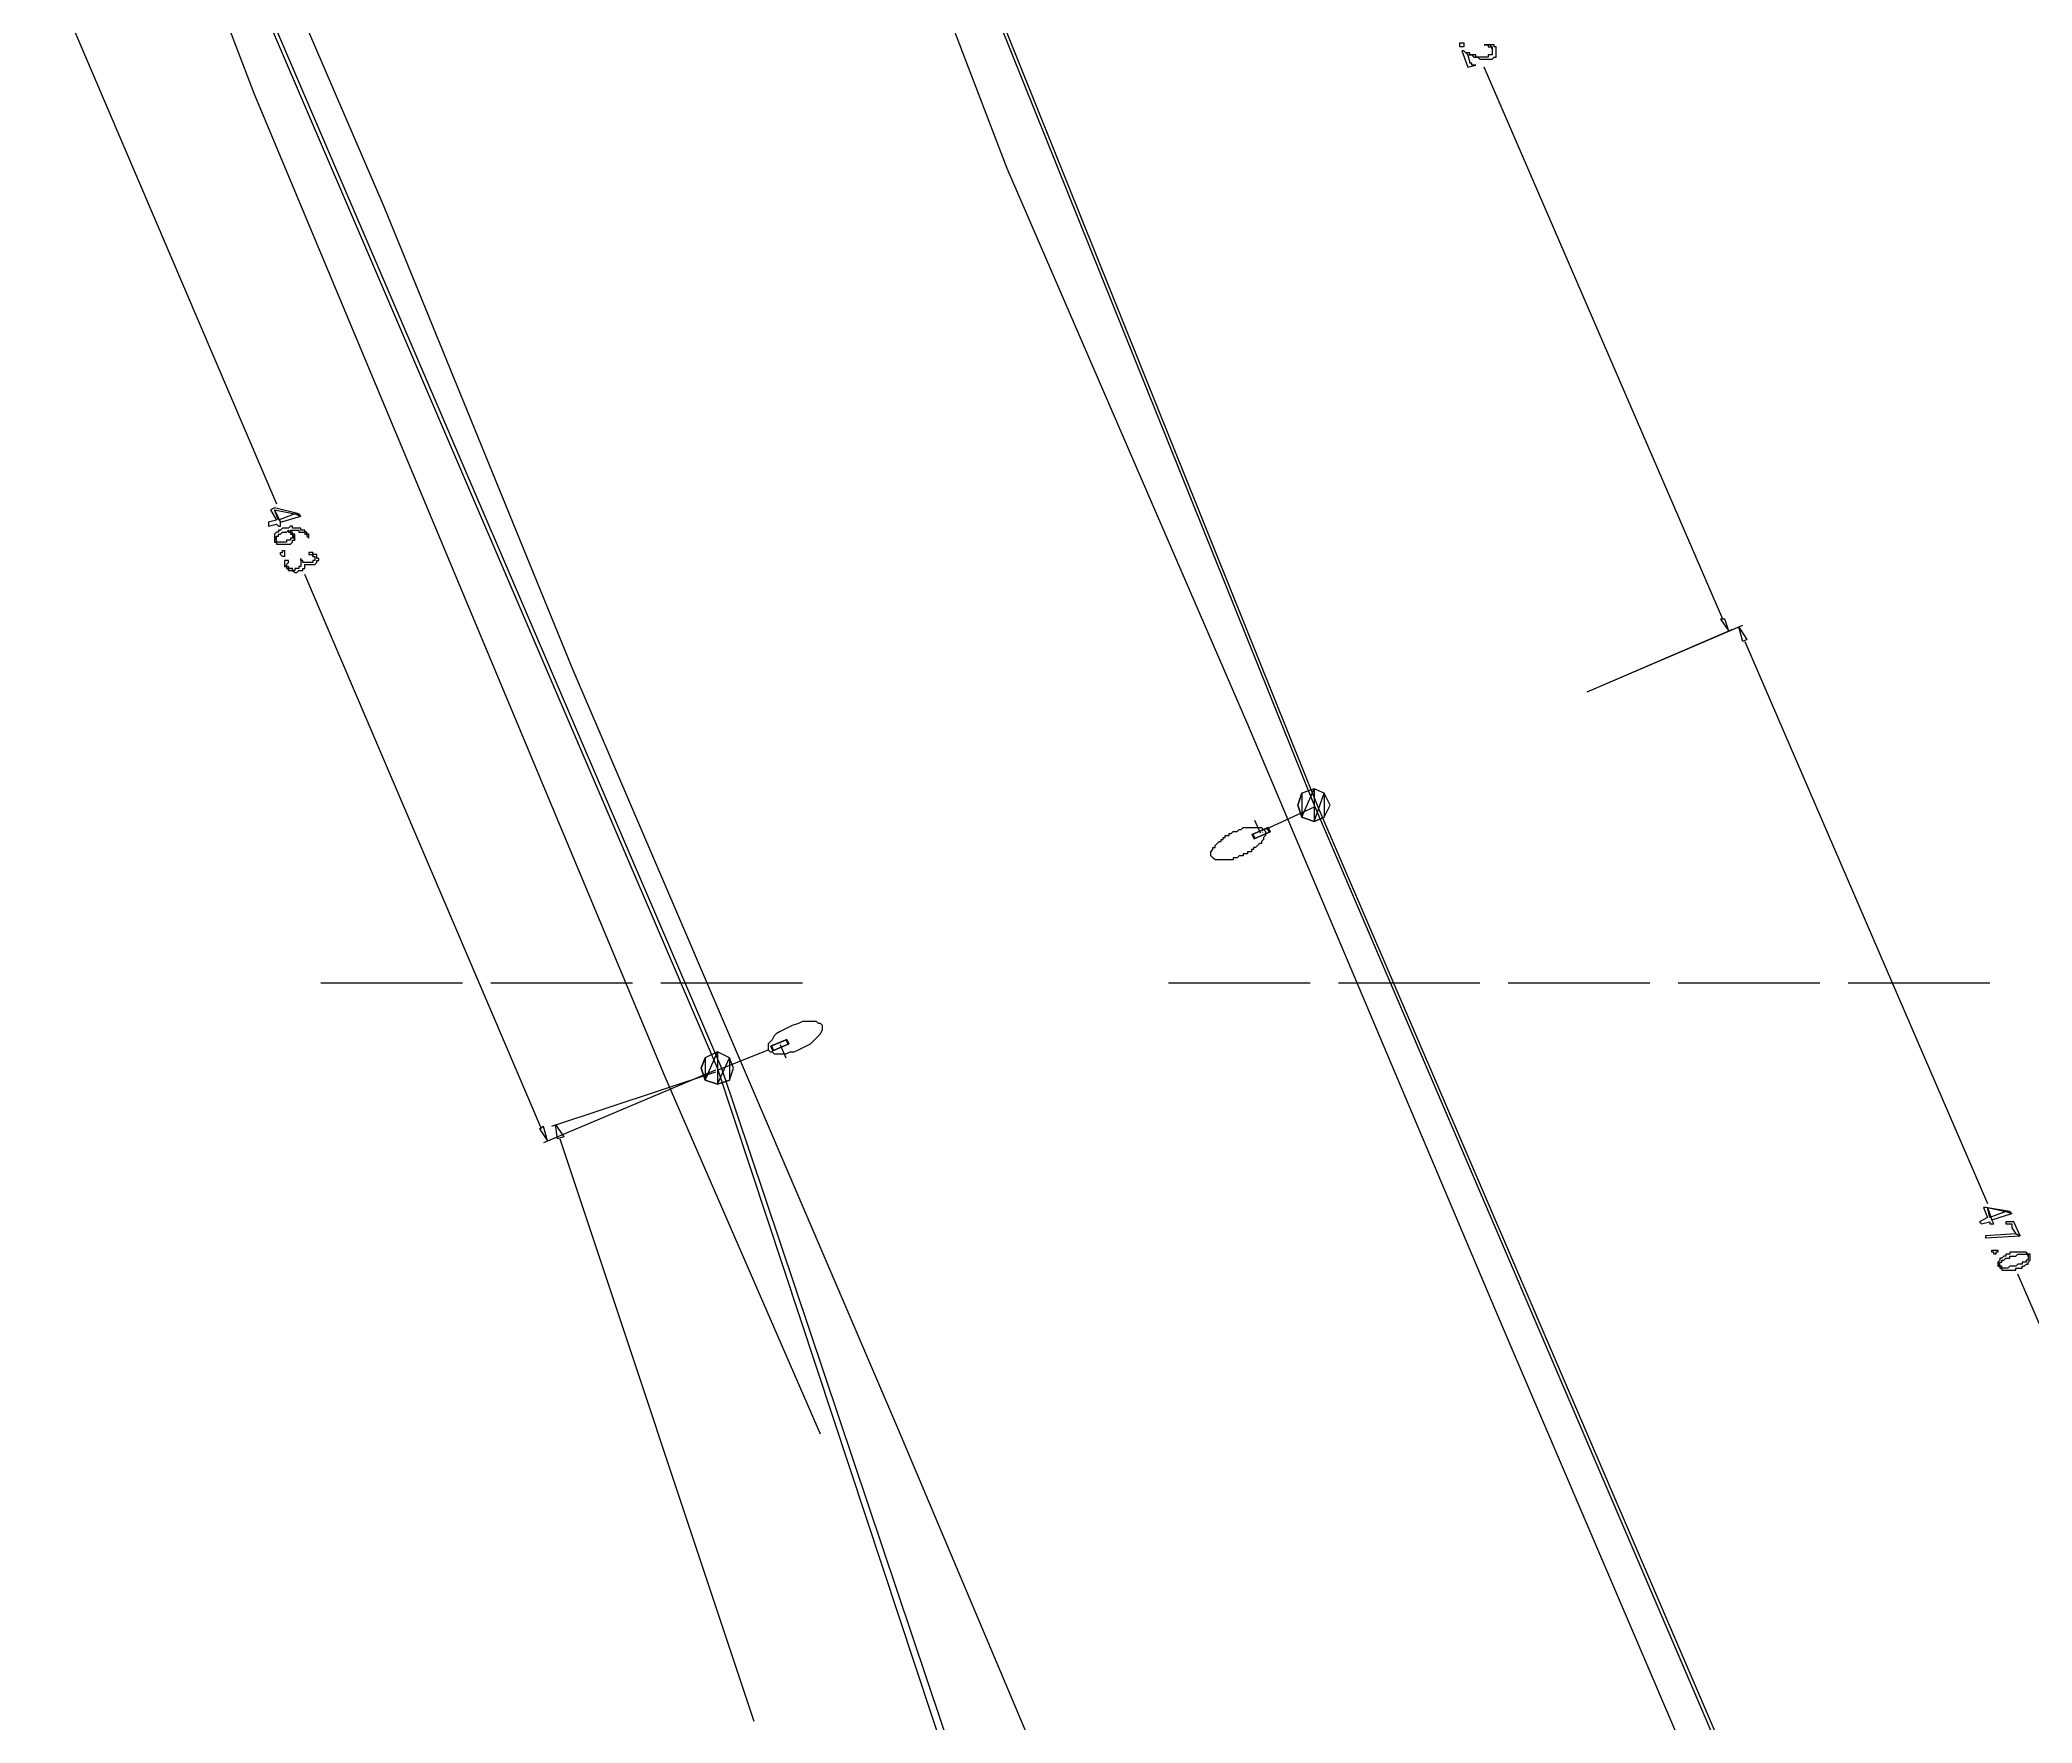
# Model space of a CAD drawing. Extents: x 212106 to 638151, y -1311344 to 1260505.
# Drawn here: x 293104 to 363459, y -1051490 to -992027 of the extents above; entities that cross this region are included whole.
import ezdxf

# ---------------------------------------------------------------- set-up
doc = ezdxf.new("R2010")
doc.units = 0
doc.header["$MEASUREMENT"] = 0
for name, color, linetype in [('at_Entity', 7, 'Continuous'), ('DLXLUM01', 3, 'Continuous'), ('DLXLUMEX', 2, 'Continuous'), ('DLXSCENE', 7, 'Continuous')]:
    doc.layers.add(name, color=color, linetype=linetype)

# ---------------------------------------------------------------- blocks, each defined once
blk = doc.blocks.new('*U6')
for p, q in [((206, 187), (-330, -57)), ((-330, -57), (206, 187)), ((233, 199), (-303, -45)), ((-303, -45), (233, 199)), ((-260, -212), (276, 32)), ((276, 32), (-260, -212)), ((-233, -199), (303, 45)), ((303, 45), (-233, -199)), ((233, 199), (206, 187)), ((206, 187), (233, 199)), ((276, 32), (206, 187)), ((206, 187), (276, 32)), ((303, 45), (233, 199)), ((233, 199), (303, 45)), ((276, 32), (303, 45)), ((303, 45), (276, 32)), ((-303, -45), (-330, -57)), ((-330, -57), (-303, -45)), ((-330, -57), (-260, -212)), ((-260, -212), (-330, -57)), ((-303, -45), (-233, -199)), ((-233, -199), (-303, -45)), ((-233, -199), (-260, -212)), ((-260, -212), (-233, -199))]:
    blk.add_line(p, q)
at = {"color": 1}
blk.add_line((-27, -12), (-234, 443), dxfattribs=at)
at = {"layer": 'DLXLUMEX', "color": 7}
blk.add_text('1', height=100, dxfattribs=at).set_placement((0, 0))
blk = doc.blocks.new('*U25')
for p, q in [((237, 194), (-304, -38)), ((-304, -38), (237, 194)), ((265, 206), (-277, -26)), ((-277, -26), (265, 206)), ((-237, -194), (304, 38)), ((304, 38), (-237, -194)), ((-210, -183), (332, 50)), ((332, 50), (-210, -183)), ((237, 194), (265, 206)), ((265, 206), (237, 194)), ((304, 38), (237, 194)), ((237, 194), (304, 38)), ((332, 50), (265, 206)), ((265, 206), (332, 50)), ((304, 38), (332, 50)), ((332, 50), (304, 38)), ((-277, -26), (-304, -38)), ((-304, -38), (-277, -26)), ((-304, -38), (-237, -194)), ((-237, -194), (-304, -38)), ((-277, -26), (-210, -183)), ((-210, -183), (-277, -26)), ((-237, -194), (-210, -183)), ((-210, -183), (-237, -194))]:
    blk.add_line(p, q)
at = {"color": 1}
blk.add_line((27, 12), (225, -448), dxfattribs=at)
at = {"layer": 'DLXLUMEX', "color": 7}
blk.add_text('1', height=100, dxfattribs=at).set_placement((0, 0))
blk = doc.blocks.new('*U97')
for p, q in [((-19684, -1047729), (-36826, -1005016)), ((-58968, -1014444), (-40754, -1056943)), ((-1041, -1091156), (-19684, -1047729)), ((-40754, -1056943), (-25898, -1101156))]:
    blk.add_line(p, q)

msp = doc.modelspace()

# ---------------------------------------------------------------- linework, layer by layer
at = {"layer": 'at_Entity', "color": 0}
for p, q in [((317032, -969707), (327246, -996563)), ((300675, -993920), (295033, -979206)), ((299175, -983778), (305247, -997920)), ((293104, -988849), (301461, -1008420)), ((343245, -992206), (343245, -992135)), ((343245, -992135), (343245, -992135)), ((343245, -992135), (343317, -992135)), ((343245, -992277), (343245, -992206)), ((343245, -992206), (343245, -992206)), ((343245, -992206), (343245, -992206)), ((343245, -992206), (343245, -992206)), ((343317, -992277), (343245, -992277)), ((343245, -992277), (343245, -992277)), ((343245, -992277), (343245, -992277)), ((343245, -992277), (343245, -992277)), ((343245, -992277), (343245, -992277)), ((343317, -992135), (343317, -992135)), ((343317, -992135), (343317, -992135)), ((343317, -992135), (343388, -992135)), ((343388, -992277), (343317, -992277)), ((343317, -992277), (343317, -992277)), ((343317, -992277), (343317, -992277)), ((343388, -992420), (343317, -992420)), ((343317, -992420), (343531, -992992)), ((343388, -992135), (343388, -992206)), ((343388, -992206), (343388, -992277)), ((343388, -992206), (343388, -992206)), ((343388, -992206), (343388, -992206)), ((343388, -992206), (343388, -992206)), ((343460, -992492), (343388, -992420)), ((343388, -992420), (343388, -992420)), ((343531, -992563), (343460, -992492)), ((343460, -992492), (343460, -992492)), ((343531, -992492), (343460, -992492)), ((343460, -992492), (343531, -992563)), ((343603, -992492), (343531, -992492)), ((343531, -992492), (343531, -992492)), ((343603, -992777), (343531, -992563)), ((343531, -992563), (343531, -992563)), ((343531, -992563), (343531, -992563)), ((343531, -992563), (343531, -992563)), ((343531, -992563), (343603, -992563)), ((343603, -992563), (343603, -992492)), ((343674, -992563), (343603, -992563)), ((343603, -992563), (343603, -992563)), ((343603, -992563), (343674, -992563)), ((343745, -992563), (343674, -992563)), ((343674, -992563), (343674, -992563)), ((343674, -992563), (343674, -992563)), ((343674, -992563), (343674, -992563)), ((343674, -992563), (343745, -992635)), ((343817, -992563), (343745, -992563)), ((343745, -992563), (343745, -992563)), ((343745, -992635), (343745, -992635)), ((343745, -992635), (343817, -992635)), ((343817, -992635), (343817, -992563)), ((343817, -992563), (343817, -992563)), ((343888, -992635), (343817, -992635)), ((343817, -992635), (343888, -992635)), ((343960, -992635), (343888, -992635)), ((343888, -992635), (343888, -992635)), ((343888, -992635), (343888, -992635)), ((343888, -992635), (343888, -992635)), ((343888, -992635), (343888, -992635)), ((343888, -992635), (343960, -992706)), ((344031, -992635), (343960, -992635)), ((343960, -992635), (343960, -992635)), ((343960, -992706), (343960, -992706)), ((343960, -992706), (344031, -992706)), ((344103, -992635), (344031, -992635)), ((344031, -992635), (344031, -992635)), ((344031, -992706), (344031, -992706)), ((344031, -992706), (344103, -992706)), ((344174, -992206), (344103, -992206)), ((344103, -992206), (344174, -992206)), ((344174, -992635), (344103, -992635)), ((344103, -992635), (344103, -992635)), ((344103, -992706), (344103, -992706)), ((344103, -992706), (344103, -992706)), ((344103, -992706), (344174, -992706)), ((344245, -992206), (344174, -992206)), ((344174, -992206), (344174, -992206)), ((344174, -992206), (344174, -992206)), ((344174, -992206), (344174, -992206)), ((344174, -992206), (344245, -992206)), ((344245, -992635), (344174, -992635)), ((344174, -992635), (344174, -992635)), ((344174, -992706), (344174, -992706)), ((344174, -992706), (344174, -992706)), ((344174, -992706), (344245, -992706)), ((344317, -992206), (344245, -992206)), ((344245, -992206), (344245, -992206)), ((344245, -992206), (344245, -992206)), ((344245, -992206), (344245, -992277)), ((344245, -992277), (344317, -992277)), ((344317, -992563), (344245, -992563)), ((344245, -992563), (344245, -992635)), ((344245, -992635), (344245, -992635)), ((344245, -992635), (344245, -992635)), ((344245, -992706), (344245, -992706)), ((344245, -992706), (344317, -992706)), ((344388, -992349), (344317, -992206)), ((344388, -992206), (344317, -992206)), ((344317, -992206), (344388, -992349)), ((344317, -992277), (344317, -992277)), ((344317, -992277), (344317, -992277)), ((344317, -992277), (344388, -992277)), ((344388, -992563), (344317, -992563)), ((344317, -992563), (344317, -992563)), ((344317, -992706), (344317, -992706)), ((344317, -992706), (344388, -992706)), ((344460, -992206), (344388, -992206)), ((344388, -992206), (344388, -992206)), ((344388, -992206), (344388, -992206)), ((344388, -992277), (344388, -992349)), ((344388, -992349), (344388, -992349)), ((344388, -992349), (344388, -992349)), ((344388, -992349), (344388, -992420)), ((344388, -992420), (344388, -992420)), ((344388, -992420), (344388, -992420)), ((344388, -992420), (344388, -992492)), ((344388, -992492), (344388, -992492)), ((344388, -992492), (344388, -992492)), ((344388, -992492), (344388, -992563)), ((344388, -992706), (344460, -992635)), ((344388, -992706), (344388, -992706)), ((344388, -992706), (344388, -992706)), ((344460, -992277), (344460, -992206)), ((344531, -992277), (344460, -992277)), ((344460, -992277), (344460, -992277)), ((344460, -992635), (344460, -992635)), ((344460, -992635), (344460, -992635)), ((344460, -992635), (344531, -992635)), ((344531, -992349), (344531, -992277)), ((344531, -992349), (344531, -992349)), ((344531, -992420), (344531, -992349)), ((344531, -992349), (344531, -992349)), ((344531, -992492), (344531, -992420)), ((344531, -992420), (344531, -992420)), ((344531, -992563), (344531, -992492)), ((344531, -992492), (344531, -992492)), ((344531, -992492), (344531, -992492)), ((344531, -992635), (344531, -992563)), ((344531, -992563), (344531, -992563)), ((344531, -992563), (344531, -992563)), ((343531, -992992), (343817, -992920)), ((343603, -992849), (343603, -992777)), ((343603, -992777), (343603, -992777)), ((343674, -992849), (343603, -992849)), ((343674, -992920), (343674, -992849)), ((343674, -992849), (343674, -992849)), ((343745, -992920), (343674, -992920)), ((343674, -992920), (343674, -992920)), ((343674, -992920), (343674, -992920)), ((343817, -992920), (343745, -992920)), ((343745, -992920), (343745, -992920)), ((343745, -992920), (343745, -992920)), ((352531, -1012491), (344103, -992992)), ((315175, -1028633), (300675, -993920)), ((327246, -996563), (335746, -1016205)), ((305247, -997920), (311889, -1014205)), ((301390, -1008563), (301247, -1008634)), ((301247, -1008634), (301461, -1008991)), ((302247, -1008777), (301390, -1008563)), ((301604, -1009063), (301390, -1008634)), ((301390, -1008634), (302104, -1008777)), ((301532, -1008991), (301390, -1008634)), ((301390, -1008634), (301604, -1009063)), ((302104, -1008777), (301532, -1008991)), ((301604, -1009063), (302318, -1008848)), ((302104, -1008777), (302318, -1008848)), ((302318, -1008848), (302104, -1008777)), ((302318, -1008848), (302247, -1008777)), ((301461, -1008991), (301175, -1009063)), ((301175, -1009063), (301175, -1009206)), ((301175, -1009206), (301461, -1009134)), ((301461, -1009420), (301390, -1009491)), ((301390, -1009491), (301390, -1009491)), ((301390, -1009491), (301390, -1009491)), ((301390, -1009491), (301390, -1009563)), ((301461, -1009705), (301390, -1009563)), ((301390, -1009563), (301390, -1009563)), ((301390, -1009563), (301390, -1009634)), ((301390, -1009563), (301390, -1009563)), ((301390, -1009563), (301461, -1009705)), ((301461, -1009134), (301532, -1009206)), ((301532, -1009420), (301461, -1009420)), ((301461, -1009420), (301461, -1009420)), ((301461, -1009420), (301461, -1009420)), ((301461, -1009634), (301461, -1009563)), ((301461, -1009563), (301461, -1009563)), ((301461, -1009563), (301532, -1009563)), ((301532, -1009206), (301604, -1009206)), ((301604, -1009348), (301532, -1009348)), ((301532, -1009348), (301532, -1009348)), ((301532, -1009348), (301532, -1009420)), ((301532, -1009563), (301532, -1009491)), ((301532, -1009491), (301532, -1009491)), ((301532, -1009491), (301532, -1009491)), ((301532, -1009491), (301604, -1009491)), ((301604, -1009206), (301604, -1009063)), ((301675, -1009277), (301604, -1009348)), ((301604, -1009348), (301604, -1009348)), ((301604, -1009491), (301675, -1009420)), ((301604, -1009491), (301604, -1009491)), ((301747, -1009277), (301675, -1009277)), ((301675, -1009277), (301675, -1009277)), ((301675, -1009277), (301675, -1009277)), ((301675, -1009420), (301675, -1009420)), ((301675, -1009420), (301675, -1009420)), ((301675, -1009420), (301747, -1009420)), ((301818, -1009277), (301747, -1009277)), ((301747, -1009277), (301747, -1009277)), ((301747, -1009420), (301747, -1009420)), ((301747, -1009420), (301747, -1009420)), ((301747, -1009420), (301818, -1009420)), ((301890, -1009277), (301818, -1009277)), ((301818, -1009277), (301818, -1009277)), ((301818, -1009420), (301890, -1009348)), ((301818, -1009420), (301818, -1009420)), ((301961, -1009206), (301890, -1009277)), ((301890, -1009277), (301890, -1009277)), ((301890, -1009348), (301890, -1009420)), ((301890, -1009420), (301961, -1009420)), ((302032, -1009206), (301961, -1009206)), ((301961, -1009206), (301961, -1009206)), ((301961, -1009420), (301961, -1009348)), ((301961, -1009348), (301961, -1009420)), ((301961, -1009420), (301961, -1009348)), ((301961, -1009348), (301961, -1009348)), ((301961, -1009348), (301961, -1009348)), ((301961, -1009348), (302032, -1009348)), ((302032, -1009420), (301961, -1009420)), ((301961, -1009420), (301961, -1009491)), ((301961, -1009420), (301961, -1009420)), ((301961, -1009420), (301961, -1009420)), ((301961, -1009420), (301961, -1009420)), ((301961, -1009491), (302032, -1009491)), ((302032, -1009277), (302032, -1009206)), ((302104, -1009277), (302032, -1009277)), ((302032, -1009277), (302032, -1009277)), ((302032, -1009348), (302032, -1009348)), ((302032, -1009348), (302104, -1009348)), ((302032, -1009491), (302032, -1009420)), ((302104, -1009705), (302032, -1009491)), ((302032, -1009491), (302032, -1009491)), ((302032, -1009491), (302032, -1009491)), ((302032, -1009491), (302032, -1009563)), ((302104, -1009491), (302032, -1009491)), ((302032, -1009491), (302104, -1009705)), ((302032, -1009563), (302032, -1009563)), ((302032, -1009563), (302032, -1009634)), ((302175, -1009277), (302104, -1009277)), ((302104, -1009277), (302104, -1009277)), ((302104, -1009348), (302104, -1009348)), ((302104, -1009348), (302175, -1009348)), ((302104, -1009563), (302104, -1009491)), ((302104, -1009634), (302104, -1009563)), ((302104, -1009563), (302104, -1009563)), ((302104, -1009563), (302104, -1009563)), ((302247, -1009277), (302175, -1009277)), ((302175, -1009277), (302175, -1009277)), ((302175, -1009348), (302175, -1009348)), ((302175, -1009348), (302175, -1009348)), ((302175, -1009348), (302247, -1009348)), ((302318, -1009277), (302247, -1009277)), ((302247, -1009277), (302247, -1009277)), ((302247, -1009348), (302247, -1009420)), ((302247, -1009420), (302318, -1009420)), ((302318, -1009348), (302318, -1009277)), ((302390, -1009348), (302318, -1009348)), ((302318, -1009420), (302318, -1009420)), ((302318, -1009420), (302318, -1009420)), ((302318, -1009420), (302390, -1009420)), ((302461, -1009348), (302390, -1009348)), ((302390, -1009348), (302390, -1009348)), ((302390, -1009348), (302390, -1009348)), ((302390, -1009420), (302390, -1009420)), ((302390, -1009420), (302461, -1009420)), ((302461, -1009420), (302461, -1009348)), ((302532, -1009420), (302461, -1009420)), ((302461, -1009420), (302461, -1009420)), ((302461, -1009420), (302461, -1009420)), ((302461, -1009420), (302461, -1009491)), ((302461, -1009491), (302461, -1009491)), ((302461, -1009491), (302461, -1009491)), ((302461, -1009491), (302532, -1009491)), ((302532, -1009491), (302532, -1009420)), ((302604, -1009491), (302532, -1009491)), ((302532, -1009491), (302532, -1009491)), ((302532, -1009491), (302532, -1009563)), ((302532, -1009563), (302532, -1009563)), ((302532, -1009563), (302532, -1009563)), ((302532, -1009563), (302604, -1009634)), ((302604, -1009634), (302604, -1009491)), ((301390, -1009634), (301390, -1009634)), ((301390, -1009634), (301390, -1009705)), ((301390, -1009705), (301390, -1009705)), ((301390, -1009705), (301390, -1009705)), ((301390, -1009705), (301390, -1009777)), ((301390, -1009777), (301390, -1009777)), ((301390, -1009777), (301461, -1009777)), ((301461, -1009705), (301461, -1009634)), ((301461, -1009634), (301461, -1009634)), ((301461, -1009634), (301461, -1009634)), ((301461, -1009634), (301461, -1009634)), ((301461, -1009777), (301461, -1009705)), ((301461, -1009705), (301461, -1009705)), ((301461, -1009705), (301461, -1009705)), ((301532, -1009777), (301461, -1009777)), ((301461, -1009777), (301461, -1009777)), ((301461, -1009777), (301461, -1009777)), ((301461, -1009777), (301461, -1009848)), ((301461, -1009848), (301532, -1009848)), ((301604, -1009777), (301532, -1009777)), ((301532, -1009777), (301532, -1009777)), ((301532, -1009848), (301532, -1009848)), ((301532, -1009848), (301604, -1009848)), ((301675, -1009777), (301604, -1009777)), ((301604, -1009777), (301604, -1009777)), ((301604, -1009777), (301604, -1009777)), ((301604, -1009848), (301604, -1009848)), ((301604, -1009848), (301604, -1009848)), ((301604, -1009848), (301675, -1009848)), ((301604, -1010205), (301604, -1010134)), ((301604, -1010134), (301604, -1010134)), ((301604, -1010134), (301604, -1010134)), ((301604, -1010134), (301675, -1010134)), ((301675, -1010277), (301604, -1010205)), ((301604, -1010205), (301604, -1010205)), ((301604, -1010205), (301604, -1010205)), ((301604, -1010205), (301604, -1010205)), ((301747, -1009777), (301675, -1009777)), ((301675, -1009777), (301675, -1009777)), ((301675, -1009848), (301675, -1009848)), ((301675, -1009848), (301747, -1009848)), ((301675, -1010134), (301675, -1010063)), ((301675, -1010063), (301747, -1010063)), ((301675, -1010134), (301675, -1010134)), ((301747, -1010277), (301675, -1010277)), ((301675, -1010277), (301675, -1010277)), ((301675, -1010277), (301675, -1010277)), ((301675, -1010277), (301675, -1010277)), ((301818, -1009777), (301747, -1009777)), ((301747, -1009777), (301747, -1009777)), ((301747, -1009848), (301747, -1009848)), ((301747, -1009848), (301818, -1009848)), ((301747, -1010063), (301747, -1010134)), ((301747, -1010134), (301747, -1010277)), ((301747, -1010134), (301747, -1010134)), ((301747, -1010134), (301747, -1010134)), ((301747, -1010134), (301747, -1010134)), ((301747, -1010134), (301747, -1010134)), ((301747, -1010134), (301747, -1010134)), ((301890, -1009705), (301818, -1009705)), ((301818, -1009705), (301818, -1009777)), ((301818, -1009777), (301818, -1009777)), ((301818, -1009848), (301818, -1009848)), ((301818, -1009848), (301818, -1009848)), ((301818, -1009848), (301890, -1009848)), ((301961, -1009705), (301890, -1009705)), ((301890, -1009705), (301890, -1009705)), ((301890, -1009848), (301890, -1009848)), ((301890, -1009848), (301961, -1009848)), ((302032, -1009634), (301961, -1009634)), ((301961, -1009634), (301961, -1009634)), ((301961, -1009634), (301961, -1009634)), ((301961, -1009634), (301961, -1009705)), ((301961, -1009848), (302032, -1009777)), ((301961, -1009848), (301961, -1009848)), ((302032, -1009777), (302032, -1009705)), ((302032, -1009705), (302104, -1009705)), ((302032, -1009777), (302032, -1009777)), ((302032, -1009777), (302032, -1009777)), ((302104, -1009705), (302104, -1009634)), ((302104, -1009634), (302104, -1009634)), ((302104, -1009634), (302104, -1009634)), ((302104, -1009705), (302104, -1009705)), ((302604, -1009634), (302604, -1009634)), ((302675, -1010134), (302604, -1010134)), ((302604, -1010134), (302604, -1010134)), ((302604, -1010134), (302604, -1010134)), ((302604, -1010134), (302604, -1010134)), ((302604, -1010134), (302604, -1010205)), ((302604, -1010205), (302675, -1010205)), ((302747, -1010134), (302675, -1010134)), ((302675, -1010134), (302675, -1010134)), ((302675, -1010205), (302675, -1010205)), ((302675, -1010205), (302747, -1010205)), ((302747, -1010277), (302747, -1010134)), ((302747, -1010205), (302747, -1010134)), ((302747, -1010134), (302747, -1010277)), ((302747, -1010205), (302747, -1010205)), ((302747, -1010205), (302747, -1010277)), ((302818, -1010205), (302747, -1010205)), ((302747, -1010277), (302747, -1010277)), ((302747, -1010277), (302747, -1010277)), ((302747, -1010277), (302818, -1010277)), ((302890, -1010205), (302818, -1010205)), ((302818, -1010205), (302818, -1010205)), ((302818, -1010205), (302818, -1010205)), ((302818, -1010277), (302818, -1010348)), ((302890, -1010277), (302890, -1010205)), ((302890, -1010277), (302890, -1010277)), ((302890, -1010348), (302890, -1010277)), ((301818, -1010420), (301747, -1010420)), ((301747, -1010420), (301747, -1010420)), ((301747, -1010420), (301747, -1010420)), ((301747, -1010420), (301747, -1010420)), ((301747, -1010420), (301747, -1010491)), ((301747, -1010491), (301747, -1010491)), ((301747, -1010491), (301747, -1010491)), ((301747, -1010491), (301747, -1010563)), ((301747, -1010563), (301747, -1010563)), ((301747, -1010563), (301747, -1010563)), ((301747, -1010563), (301747, -1010634)), ((301747, -1010634), (301818, -1010634)), ((301818, -1010420), (301818, -1010420)), ((301818, -1010420), (301818, -1010420)), ((301890, -1010420), (301818, -1010420)), ((301818, -1010563), (301890, -1010491)), ((301818, -1010634), (301818, -1010563)), ((301818, -1010563), (301818, -1010563)), ((301818, -1010563), (301818, -1010563)), ((301818, -1010634), (301818, -1010705)), ((301890, -1010634), (301818, -1010634)), ((301818, -1010705), (301818, -1010705)), ((301818, -1010705), (301818, -1010705)), ((301818, -1010705), (301890, -1010705)), ((301890, -1010491), (301890, -1010420)), ((301890, -1010491), (301890, -1010491)), ((301890, -1010491), (301890, -1010491)), ((301890, -1010491), (301890, -1010491)), ((301890, -1010777), (301890, -1010634)), ((301890, -1010705), (301890, -1010634)), ((301890, -1010634), (301890, -1010634)), ((301890, -1010634), (301890, -1010777)), ((301890, -1010705), (301890, -1010777)), ((301961, -1010705), (301890, -1010705)), ((301890, -1010705), (301890, -1010705)), ((301890, -1010777), (301890, -1010777)), ((301890, -1010777), (301961, -1010777)), ((302032, -1010705), (301961, -1010705)), ((301961, -1010705), (301961, -1010705)), ((301961, -1010705), (301961, -1010705)), ((301961, -1010777), (301961, -1010777)), ((301961, -1010777), (302032, -1010777)), ((302032, -1010777), (302032, -1010705)), ((302104, -1010777), (302032, -1010777)), ((302032, -1010777), (302032, -1010777)), ((302032, -1010777), (302032, -1010777)), ((302032, -1010777), (302104, -1010848)), ((302175, -1010705), (302104, -1010705)), ((302104, -1010705), (302104, -1010705)), ((302104, -1010705), (302104, -1010777)), ((302104, -1010848), (302104, -1010848)), ((302104, -1010848), (302175, -1010848)), ((302247, -1010705), (302175, -1010705)), ((302175, -1010705), (302175, -1010705)), ((302175, -1010705), (302175, -1010705)), ((302175, -1010848), (302247, -1010777)), ((302175, -1010848), (302175, -1010848)), ((302175, -1010848), (302175, -1010848)), ((302318, -1010634), (302247, -1010634)), ((302247, -1010634), (302247, -1010634)), ((302247, -1010634), (302247, -1010705)), ((302247, -1010777), (302247, -1010777)), ((302247, -1010777), (302318, -1010777)), ((302318, -1010420), (302318, -1010348)), ((302318, -1010348), (302318, -1010420)), ((302390, -1010420), (302318, -1010420)), ((302318, -1010420), (302318, -1010420)), ((302318, -1010420), (302318, -1010420)), ((302318, -1010420), (302318, -1010491)), ((302318, -1010491), (302318, -1010491)), ((302318, -1010491), (302318, -1010491)), ((302318, -1010491), (302318, -1010563)), ((302318, -1010563), (302318, -1010563)), ((302318, -1010563), (302318, -1010563)), ((302318, -1010563), (302318, -1010634)), ((302318, -1010634), (302318, -1010634)), ((302318, -1010777), (302318, -1010777)), ((302318, -1010777), (302390, -1010777)), ((302390, -1010491), (302390, -1010420)), ((302390, -1010420), (302390, -1010420)), ((302461, -1010491), (302390, -1010491)), ((302390, -1010491), (302390, -1010491)), ((302390, -1010777), (302390, -1010705)), ((302390, -1010705), (302461, -1010705)), ((302390, -1010777), (302390, -1010777)), ((302532, -1010491), (302461, -1010491)), ((302461, -1010491), (302461, -1010491)), ((302461, -1010634), (302461, -1010563)), ((302461, -1010563), (302461, -1010563)), ((302461, -1010563), (302461, -1010563)), ((302461, -1010563), (302532, -1010563)), ((302461, -1010705), (302461, -1010634)), ((302461, -1010634), (302461, -1010634)), ((302461, -1010634), (302461, -1010634)), ((302461, -1010705), (302461, -1010705)), ((310818, -1030491), (302461, -1010920)), ((302604, -1010491), (302532, -1010491)), ((302532, -1010491), (302532, -1010491)), ((302532, -1010491), (302532, -1010491)), ((302532, -1010563), (302604, -1010563)), ((302675, -1010491), (302604, -1010491)), ((302604, -1010491), (302604, -1010491)), ((302604, -1010491), (302604, -1010491)), ((302604, -1010563), (302604, -1010563)), ((302604, -1010563), (302604, -1010563)), ((302604, -1010563), (302675, -1010563)), ((302747, -1010491), (302675, -1010491)), ((302675, -1010491), (302675, -1010491)), ((302675, -1010563), (302675, -1010563)), ((302675, -1010563), (302747, -1010563)), ((302818, -1010420), (302747, -1010420)), ((302747, -1010420), (302747, -1010420)), ((302747, -1010420), (302747, -1010420)), ((302747, -1010420), (302747, -1010491)), ((302747, -1010563), (302747, -1010563)), ((302747, -1010563), (302747, -1010563)), ((302747, -1010563), (302818, -1010563)), ((302818, -1010348), (302818, -1010348)), ((302818, -1010348), (302818, -1010420)), ((302818, -1010563), (302890, -1010491)), ((302818, -1010563), (302818, -1010563)), ((302818, -1010563), (302818, -1010563)), ((302961, -1010348), (302890, -1010348)), ((302890, -1010491), (302890, -1010420)), ((302890, -1010420), (302961, -1010420)), ((302890, -1010491), (302890, -1010491)), ((302890, -1010491), (302890, -1010491)), ((302890, -1010491), (302890, -1010491)), ((302961, -1010420), (302961, -1010348)), ((302961, -1010420), (302961, -1010420)), ((347745, -1015062), (353245, -1012705)), ((347745, -1015062), (352888, -1012848)), ((352602, -1012491), (352459, -1012491)), ((352459, -1012491), (352745, -1012920)), ((352745, -1012920), (352602, -1012491)), ((353245, -1013277), (353102, -1012777)), ((353102, -1012777), (353388, -1013205)), ((353388, -1013205), (353245, -1013277)), ((353317, -1013277), (361888, -1033133)), ((311889, -1014205), (323389, -1041062)), ((335746, -1016205), (344603, -1037133)), ((337674, -1018634), (337531, -1019062)), ((337531, -1019062), (337674, -1018634)), ((337674, -1018634), (337531, -1019062)), ((337674, -1018634), (337531, -1019062)), ((337531, -1019062), (337674, -1018634)), ((337674, -1018634), (337531, -1019062)), ((338103, -1018491), (337674, -1018634)), ((338103, -1018491), (337674, -1018634)), ((337674, -1019491), (338103, -1018491)), ((337674, -1019491), (338103, -1018491)), ((338103, -1018491), (337674, -1018634)), ((338103, -1018491), (337674, -1018634)), ((338103, -1018491), (337674, -1018634)), ((337674, -1019491), (338103, -1018491)), ((337674, -1019491), (338103, -1018491)), ((338103, -1018491), (337674, -1018634)), ((337674, -1018634), (337674, -1019491)), ((337674, -1018634), (337674, -1019491)), ((337674, -1018634), (337674, -1019491)), ((337674, -1018634), (337674, -1019491)), ((338460, -1018634), (338103, -1018491)), ((338460, -1018634), (338103, -1018491)), ((338103, -1018491), (338103, -1019634)), ((338103, -1018491), (338103, -1019634)), ((338460, -1018634), (338103, -1018491)), ((338460, -1018634), (338103, -1018491)), ((338460, -1018634), (338103, -1018491)), ((338103, -1018491), (338103, -1019634)), ((338103, -1018491), (338103, -1019634)), ((338460, -1018634), (338103, -1018491)), ((338103, -1019634), (338460, -1018634)), ((338103, -1019634), (338460, -1018634)), ((338103, -1019634), (338460, -1018634)), ((338103, -1019634), (338460, -1018634)), ((338674, -1019062), (338460, -1018634)), ((338674, -1019062), (338460, -1018634)), ((338460, -1018634), (338460, -1019491)), ((338460, -1018634), (338460, -1019491)), ((338674, -1019062), (338460, -1018634)), ((338674, -1019062), (338460, -1018634)), ((338674, -1019062), (338460, -1018634)), ((338460, -1018634), (338460, -1019491)), ((338460, -1018634), (338460, -1019491)), ((338674, -1019062), (338460, -1018634)), ((338103, -1019134), (336389, -1019919)), ((337531, -1019062), (337674, -1019491)), ((337674, -1019491), (337531, -1019062)), ((337531, -1019062), (337674, -1019491)), ((337531, -1019062), (337674, -1019491)), ((337674, -1019491), (337531, -1019062)), ((337531, -1019062), (337674, -1019491)), ((338460, -1019491), (338674, -1019062)), ((338460, -1019491), (338674, -1019062)), ((338460, -1019491), (338674, -1019062)), ((338460, -1019491), (338674, -1019062)), ((338460, -1019491), (338674, -1019062)), ((338460, -1019491), (338674, -1019062)), ((334960, -1020205), (334960, -1020134)), ((334960, -1020134), (335031, -1020134)), ((335031, -1020134), (335103, -1020134)), ((335103, -1020134), (335103, -1020062)), ((335103, -1020062), (335174, -1020062)), ((335174, -1020062), (335246, -1019991)), ((335246, -1019991), (335317, -1019991)), ((335317, -1019991), (335389, -1019991)), ((335389, -1019991), (335460, -1019919)), ((335460, -1019919), (335531, -1019919)), ((335531, -1019919), (335603, -1019848)), ((335603, -1019848), (335674, -1019848)), ((335674, -1019848), (335746, -1019848)), ((335746, -1019848), (335817, -1019848)), ((335817, -1019848), (335889, -1019848)), ((335889, -1019848), (335960, -1019848)), ((335960, -1019848), (336031, -1019848)), ((336031, -1019848), (336103, -1019848)), ((336103, -1019848), (336174, -1019848)), ((336174, -1019848), (336246, -1019848)), ((336246, -1019848), (336317, -1019919)), ((336317, -1019919), (336389, -1019991)), ((336389, -1020134), (336317, -1020205)), ((336389, -1019991), (336389, -1020062)), ((336389, -1020062), (336389, -1020134)), ((337674, -1019491), (338103, -1019634)), ((338103, -1019634), (337674, -1019491)), ((337674, -1019491), (338103, -1019634)), ((337674, -1019491), (338103, -1019634)), ((338103, -1019634), (337674, -1019491)), ((337674, -1019491), (338103, -1019634)), ((338103, -1019634), (338460, -1019491)), ((338460, -1019491), (338103, -1019634)), ((338103, -1019634), (338460, -1019491)), ((338103, -1019634), (338460, -1019491)), ((338460, -1019491), (338103, -1019634)), ((338103, -1019634), (338460, -1019491)), ((338103, -1019634), (338103, -1019634)), ((338103, -1019634), (338103, -1019634)), ((338103, -1019634), (338103, -1019634)), ((334460, -1020705), (334531, -1020634)), ((334460, -1020848), (334460, -1020705)), ((334531, -1020919), (334460, -1020848)), ((334460, -1020848), (334460, -1020848)), ((334531, -1020634), (334531, -1020562)), ((334531, -1020562), (334603, -1020562)), ((334603, -1020491), (334674, -1020419)), ((334603, -1020562), (334603, -1020491)), ((334674, -1020419), (334746, -1020348)), ((334746, -1020348), (334817, -1020348)), ((334817, -1020348), (334817, -1020277)), ((334817, -1020277), (334889, -1020277)), ((334889, -1020277), (334889, -1020205)), ((334889, -1020205), (334960, -1020205)), ((335460, -1020848), (335389, -1020919)), ((335531, -1020848), (335460, -1020848)), ((335603, -1020848), (335531, -1020848)), ((335674, -1020777), (335603, -1020777)), ((335603, -1020777), (335603, -1020848)), ((335746, -1020777), (335674, -1020777)), ((335817, -1020705), (335746, -1020705)), ((335746, -1020705), (335746, -1020777)), ((335889, -1020705), (335817, -1020705)), ((335960, -1020634), (335889, -1020634)), ((335889, -1020634), (335889, -1020705)), ((336031, -1020562), (335960, -1020562)), ((335960, -1020562), (335960, -1020634)), ((336103, -1020491), (336031, -1020562)), ((336174, -1020419), (336103, -1020491)), ((336246, -1020419), (336174, -1020419)), ((336317, -1020277), (336246, -1020348)), ((336246, -1020348), (336246, -1020419)), ((336317, -1020205), (336317, -1020277)), ((334603, -1020991), (334531, -1020919)), ((334674, -1020991), (334603, -1020991)), ((334746, -1020991), (334674, -1020991)), ((334817, -1020991), (334746, -1020991)), ((334889, -1020991), (334817, -1020991)), ((334960, -1020991), (334889, -1020991)), ((335031, -1020991), (334960, -1020991)), ((335103, -1020991), (335031, -1020991)), ((335174, -1020991), (335103, -1020991)), ((335246, -1020991), (335174, -1020991)), ((335317, -1020919), (335246, -1020919)), ((335246, -1020919), (335246, -1020991)), ((335389, -1020919), (335317, -1020919)), ((308032, -1025348), (303032, -1025348)), ((314032, -1025348), (309032, -1025348)), ((320032, -1025348), (315032, -1025348)), ((337960, -1025348), (332960, -1025348)), ((343960, -1025348), (338960, -1025348)), ((349960, -1025348), (344960, -1025348)), ((355959, -1025348), (350960, -1025348)), ((361959, -1025348), (356959, -1025348)), ((319103, -1027134), (319032, -1027205)), ((319246, -1027062), (319103, -1027134)), ((319389, -1026991), (319246, -1027062)), ((319532, -1026919), (319389, -1026991)), ((319675, -1026848), (319532, -1026919)), ((319889, -1026776), (319675, -1026848)), ((320032, -1026705), (319889, -1026776)), ((320175, -1026705), (320032, -1026705)), ((320318, -1026705), (320175, -1026705)), ((320460, -1026705), (320318, -1026705)), ((320532, -1026705), (320460, -1026705)), ((320603, -1026776), (320532, -1026705)), ((320675, -1026776), (320603, -1026776)), ((320603, -1027205), (320675, -1027134)), ((320746, -1026848), (320675, -1026776)), ((320675, -1027134), (320746, -1026991)), ((320746, -1026919), (320746, -1026848)), ((320746, -1026848), (320746, -1026848)), ((320746, -1026991), (320746, -1026919)), ((317032, -1027776), (316603, -1027991)), ((317032, -1027776), (316603, -1027991)), ((316603, -1028776), (317032, -1027776)), ((316603, -1028776), (317032, -1027776)), ((317032, -1027776), (316603, -1027991)), ((317032, -1027776), (316603, -1027991)), ((317032, -1027776), (316603, -1027991)), ((316603, -1028776), (317032, -1027776)), ((316603, -1028776), (317032, -1027776)), ((317032, -1027776), (316603, -1027991)), ((317032, -1028419), (318818, -1027705)), ((317461, -1027991), (317032, -1027776)), ((317461, -1027991), (317032, -1027776)), ((317032, -1027776), (317032, -1028919)), ((317032, -1027776), (317032, -1028919)), ((317461, -1027991), (317032, -1027776)), ((317461, -1027991), (317032, -1027776)), ((317461, -1027991), (317032, -1027776)), ((317032, -1027776), (317032, -1028919)), ((317032, -1027776), (317032, -1028919)), ((317461, -1027991), (317032, -1027776)), ((318889, -1027419), (318818, -1027491)), ((318818, -1027491), (318818, -1027562)), ((318818, -1027562), (318818, -1027634)), ((318818, -1027634), (318818, -1027705)), ((318818, -1027705), (318889, -1027776)), ((318961, -1027348), (318889, -1027419)), ((318889, -1027776), (318961, -1027776)), ((319032, -1027205), (318961, -1027348)), ((318961, -1027776), (319032, -1027848)), ((319032, -1027848), (319175, -1027848)), ((319175, -1027848), (319318, -1027848)), ((319318, -1027848), (319460, -1027848)), ((319460, -1027848), (319603, -1027776)), ((319603, -1027776), (319746, -1027776)), ((319746, -1027776), (319889, -1027705)), ((319889, -1027705), (320032, -1027634)), ((320032, -1027634), (320175, -1027562)), ((320175, -1027562), (320318, -1027491)), ((320318, -1027491), (320460, -1027348)), ((320460, -1027348), (320532, -1027276)), ((320532, -1027276), (320603, -1027205)), ((316961, -1028419), (310889, -1030991)), ((316961, -1028491), (311175, -1030419)), ((316603, -1027991), (316461, -1028348)), ((316461, -1028348), (316603, -1027991)), ((316603, -1027991), (316461, -1028348)), ((316603, -1027991), (316461, -1028348)), ((316461, -1028348), (316603, -1027991)), ((316603, -1027991), (316461, -1028348)), ((316461, -1028348), (316603, -1028776)), ((316603, -1028776), (316461, -1028348)), ((316461, -1028348), (316603, -1028776)), ((316461, -1028348), (316603, -1028776)), ((316603, -1028776), (316461, -1028348)), ((316461, -1028348), (316603, -1028776)), ((316603, -1027991), (316603, -1028776)), ((316603, -1027991), (316603, -1028776)), ((316603, -1027991), (316603, -1028776)), ((316603, -1027991), (316603, -1028776)), ((317032, -1028919), (317461, -1027991)), ((317032, -1028919), (317461, -1027991)), ((317032, -1028919), (317461, -1027991)), ((317032, -1028919), (317461, -1027991)), ((317603, -1028348), (317461, -1027991)), ((317603, -1028348), (317461, -1027991)), ((317461, -1027991), (317461, -1028776)), ((317461, -1027991), (317461, -1028776)), ((317603, -1028348), (317461, -1027991)), ((317603, -1028348), (317461, -1027991)), ((317603, -1028348), (317461, -1027991)), ((317461, -1027991), (317461, -1028776)), ((317461, -1027991), (317461, -1028776)), ((317603, -1028348), (317461, -1027991)), ((317461, -1028776), (317603, -1028348)), ((317461, -1028776), (317603, -1028348)), ((317461, -1028776), (317603, -1028348)), ((317461, -1028776), (317603, -1028348)), ((317461, -1028776), (317603, -1028348)), ((317461, -1028776), (317603, -1028348)), ((320675, -1041276), (315175, -1028633)), ((316603, -1028776), (317032, -1028919)), ((317032, -1028919), (316603, -1028776)), ((316603, -1028776), (317032, -1028919)), ((316603, -1028776), (317032, -1028919)), ((317032, -1028919), (316603, -1028776)), ((316603, -1028776), (317032, -1028919)), ((317032, -1028919), (317461, -1028776)), ((317461, -1028776), (317032, -1028919)), ((317032, -1028919), (317461, -1028776)), ((317032, -1028919), (317461, -1028776)), ((317461, -1028776), (317032, -1028919)), ((317032, -1028919), (317461, -1028776)), ((317032, -1028919), (317032, -1028919)), ((317032, -1028919), (317032, -1028919)), ((317032, -1028919), (317032, -1028919)), ((310889, -1030419), (310746, -1030491)), ((310746, -1030491), (311032, -1030919)), ((311032, -1030919), (310889, -1030419)), ((311389, -1030848), (311318, -1030348)), ((311318, -1030348), (311604, -1030776)), ((311604, -1030776), (311389, -1030848)), ((311461, -1030848), (318318, -1051418)), ((361816, -1033276), (361745, -1033276)), ((361745, -1033276), (361888, -1033633)), ((362673, -1033419), (361816, -1033276)), ((362031, -1033705), (361888, -1033276)), ((361888, -1033276), (362531, -1033419)), ((361959, -1033633), (361888, -1033276)), ((361888, -1033276), (362031, -1033705)), ((362531, -1033419), (361959, -1033633)), ((362031, -1033705), (362745, -1033490)), ((362531, -1033419), (362745, -1033490)), ((362745, -1033490), (362531, -1033419)), ((362745, -1033490), (362673, -1033419)), ((361888, -1033633), (361602, -1033776)), ((361602, -1033776), (361673, -1033848)), ((361673, -1033848), (361959, -1033776)), ((362888, -1034205), (361816, -1034276)), ((361959, -1033776), (361959, -1033848)), ((361959, -1033848), (362102, -1033848)), ((362102, -1033848), (362031, -1033705)), ((362816, -1033776), (362531, -1033776)), ((362531, -1033776), (362531, -1033848)), ((362531, -1033848), (362602, -1033848)), ((362602, -1033848), (362602, -1033848)), ((362602, -1033848), (362673, -1033848)), ((362673, -1033848), (362673, -1033848)), ((362673, -1033848), (362673, -1033848)), ((362673, -1033848), (362673, -1033848)), ((362673, -1033848), (362745, -1033848)), ((362745, -1033848), (362745, -1033919)), ((362745, -1033919), (362745, -1033919)), ((362745, -1033919), (362745, -1033990)), ((362745, -1033990), (362888, -1034205)), ((363031, -1034276), (362816, -1033776)), ((363031, -1034276), (362888, -1034205)), ((362888, -1034205), (363031, -1034276)), ((361816, -1034276), (361816, -1034348)), ((361816, -1034348), (363031, -1034276)), ((361816, -1034348), (361816, -1034348)), ((362031, -1034848), (362031, -1034776)), ((362031, -1034776), (362031, -1034776)), ((362031, -1034776), (362102, -1034776)), ((362102, -1034848), (362031, -1034848)), ((362031, -1034848), (362031, -1034848)), ((362031, -1034848), (362031, -1034848)), ((362102, -1034776), (362102, -1034776)), ((362102, -1034776), (362102, -1034776)), ((362102, -1034776), (362173, -1034776)), ((362102, -1034919), (362102, -1034848)), ((362173, -1034919), (362102, -1034919)), ((362102, -1034919), (362102, -1034919)), ((362102, -1034919), (362102, -1034919)), ((362173, -1034776), (362173, -1034776)), ((362173, -1034776), (362173, -1034776)), ((362173, -1034776), (362173, -1034776)), ((362173, -1034776), (362245, -1034776)), ((362245, -1034848), (362173, -1034848)), ((362173, -1034848), (362173, -1034919)), ((362245, -1034776), (362245, -1034848)), ((362245, -1034776), (362245, -1034776)), ((362245, -1034776), (362245, -1034776)), ((362245, -1034776), (362245, -1034776)), ((362602, -1034919), (362531, -1034919)), ((362531, -1034919), (362531, -1034919)), ((362531, -1034919), (362531, -1034990)), ((362673, -1034919), (362602, -1034919)), ((362602, -1034919), (362602, -1034919)), ((362745, -1034848), (362673, -1034848)), ((362673, -1034848), (362673, -1034919)), ((362816, -1034848), (362745, -1034848)), ((362745, -1034848), (362745, -1034848)), ((362888, -1034848), (362816, -1034848)), ((362816, -1034848), (362816, -1034848)), ((362959, -1034848), (362888, -1034848)), ((362888, -1034848), (362888, -1034848)), ((362888, -1034990), (362959, -1034919)), ((363031, -1034848), (362959, -1034848)), ((362959, -1034848), (362959, -1034848)), ((362959, -1034919), (362959, -1034919)), ((362959, -1034919), (363031, -1034919)), ((363031, -1034276), (363031, -1034276)), ((363102, -1034848), (363031, -1034848)), ((363031, -1034848), (363031, -1034848)), ((363031, -1034848), (363031, -1034848)), ((363031, -1034919), (363031, -1034919)), ((363031, -1034919), (363102, -1034919)), ((363173, -1034848), (363102, -1034848)), ((363102, -1034848), (363102, -1034848)), ((363102, -1034848), (363102, -1034848)), ((363102, -1034919), (363102, -1034919)), ((363102, -1034919), (363173, -1034919)), ((363245, -1034848), (363173, -1034848)), ((363173, -1034848), (363173, -1034848)), ((363173, -1034919), (363173, -1034919)), ((363173, -1034919), (363245, -1034919)), ((363245, -1034848), (363245, -1034848)), ((363316, -1034990), (363245, -1034848)), ((363316, -1034919), (363245, -1034848)), ((363245, -1034848), (363316, -1034990)), ((363245, -1034919), (363245, -1034919)), ((363245, -1034919), (363245, -1034919)), ((363245, -1034919), (363316, -1034919)), ((363316, -1034919), (363316, -1034990)), ((363388, -1034919), (363316, -1034919)), ((363316, -1034919), (363316, -1034919)), ((363316, -1034919), (363316, -1034919)), ((363388, -1034990), (363388, -1034919)), ((362316, -1035133), (362245, -1035205)), ((362245, -1035205), (362245, -1035205)), ((362245, -1035205), (362316, -1035348)), ((362316, -1035348), (362245, -1035205)), ((362245, -1035205), (362245, -1035276)), ((362245, -1035276), (362245, -1035276)), ((362245, -1035276), (362245, -1035276)), ((362245, -1035276), (362245, -1035348)), ((362245, -1035348), (362245, -1035348)), ((362245, -1035348), (362245, -1035348)), ((362245, -1035348), (362316, -1035348)), ((362388, -1035062), (362316, -1035062)), ((362316, -1035062), (362316, -1035133)), ((362316, -1035133), (362316, -1035133)), ((362316, -1035133), (362316, -1035133)), ((362316, -1035276), (362316, -1035205)), ((362316, -1035205), (362388, -1035205)), ((362316, -1035348), (362316, -1035276)), ((362316, -1035276), (362316, -1035276)), ((362316, -1035276), (362316, -1035276)), ((362316, -1035348), (362316, -1035348)), ((362388, -1035348), (362316, -1035348)), ((362316, -1035348), (362316, -1035348)), ((362316, -1035348), (362316, -1035419)), ((362316, -1035419), (362316, -1035419)), ((362316, -1035419), (362316, -1035419)), ((362316, -1035419), (362388, -1035419)), ((362459, -1034990), (362388, -1035062)), ((362388, -1035062), (362388, -1035062)), ((362388, -1035062), (362388, -1035062)), ((362388, -1035205), (362388, -1035133)), ((362388, -1035133), (362459, -1035133)), ((362388, -1035205), (362388, -1035205)), ((362388, -1035205), (362388, -1035205)), ((362388, -1035419), (362388, -1035348)), ((362388, -1035348), (362388, -1035348)), ((362459, -1035419), (362388, -1035419)), ((362388, -1035419), (362388, -1035419)), ((362388, -1035419), (362388, -1035490)), ((362388, -1035490), (362388, -1035490)), ((362388, -1035490), (362459, -1035490)), ((362531, -1034990), (362459, -1034990)), ((362459, -1034990), (362459, -1034990)), ((362459, -1034990), (362459, -1034990)), ((362459, -1035133), (362531, -1035062)), ((362459, -1035133), (362459, -1035133)), ((362459, -1035133), (362459, -1035133)), ((362531, -1035419), (362459, -1035419)), ((362459, -1035419), (362459, -1035419)), ((362459, -1035490), (362459, -1035490)), ((362459, -1035490), (362531, -1035490)), ((362531, -1035062), (362531, -1035062)), ((362531, -1035062), (362602, -1035062)), ((362602, -1035419), (362531, -1035419)), ((362531, -1035419), (362531, -1035419)), ((362531, -1035419), (362531, -1035419)), ((362531, -1035490), (362531, -1035490)), ((362531, -1035490), (362602, -1035490)), ((362602, -1035062), (362602, -1035062)), ((362602, -1035062), (362673, -1035062)), ((362673, -1035348), (362602, -1035419)), ((362602, -1035419), (362602, -1035419)), ((362602, -1035490), (362602, -1035490)), ((362602, -1035490), (362602, -1035490)), ((362602, -1035490), (362673, -1035490)), ((362673, -1035062), (362673, -1034990)), ((362673, -1034990), (362745, -1034990)), ((362745, -1035348), (362673, -1035348)), ((362673, -1035348), (362673, -1035348)), ((362673, -1035490), (362673, -1035490)), ((362673, -1035490), (362745, -1035490)), ((362745, -1034990), (362745, -1034990)), ((362745, -1034990), (362745, -1034990)), ((362745, -1034990), (362816, -1034990)), ((362816, -1035348), (362745, -1035348)), ((362745, -1035348), (362745, -1035348)), ((362745, -1035490), (362745, -1035490)), ((362745, -1035490), (362745, -1035490)), ((362745, -1035490), (362816, -1035490)), ((362816, -1034990), (362816, -1034990)), ((362816, -1034990), (362888, -1034990)), ((362888, -1035348), (362816, -1035348)), ((362816, -1035348), (362816, -1035348)), ((362816, -1035490), (362816, -1035490)), ((362816, -1035490), (362888, -1035490)), ((362888, -1034990), (362888, -1034990)), ((362959, -1035276), (362888, -1035348)), ((362888, -1035348), (362888, -1035348)), ((362888, -1035490), (362888, -1035419)), ((362888, -1035419), (362959, -1035419)), ((363031, -1035276), (362959, -1035276)), ((362959, -1035276), (362959, -1035276)), ((362959, -1035419), (362959, -1035419)), ((362959, -1035419), (362959, -1035419)), ((362959, -1035419), (363031, -1035419)), ((363102, -1035276), (363031, -1035276)), ((363031, -1035276), (363031, -1035276)), ((363031, -1035419), (363031, -1035419)), ((363031, -1035419), (363102, -1035419)), ((363173, -1035205), (363102, -1035205)), ((363102, -1035205), (363102, -1035205)), ((363102, -1035205), (363102, -1035276)), ((363102, -1035419), (363102, -1035348)), ((363102, -1035348), (363173, -1035348)), ((363245, -1035205), (363173, -1035205)), ((363173, -1035205), (363173, -1035205)), ((363173, -1035348), (363245, -1035276)), ((363173, -1035348), (363173, -1035348)), ((363173, -1035348), (363173, -1035348)), ((363316, -1035133), (363245, -1035133)), ((363245, -1035133), (363245, -1035205)), ((363245, -1035205), (363245, -1035205)), ((363245, -1035276), (363245, -1035276)), ((363245, -1035276), (363245, -1035276)), ((363245, -1035276), (363316, -1035276)), ((363316, -1034990), (363316, -1034990)), ((363316, -1034990), (363316, -1034990)), ((363316, -1034990), (363316, -1035062)), ((363316, -1035062), (363316, -1035062)), ((363316, -1035062), (363316, -1035062)), ((363316, -1035062), (363316, -1035133)), ((363316, -1035133), (363316, -1035133)), ((363316, -1035205), (363388, -1035133)), ((363316, -1035276), (363316, -1035205)), ((363316, -1035205), (363316, -1035205)), ((363316, -1035205), (363316, -1035205)), ((363388, -1035062), (363388, -1034990)), ((363388, -1034990), (363388, -1034990)), ((363388, -1035133), (363388, -1035062)), ((363388, -1035062), (363388, -1035062)), ((363388, -1035062), (363388, -1035062)), ((363388, -1035133), (363388, -1035133)), ((363388, -1035133), (363388, -1035133)), ((371530, -1055490), (362959, -1035633)), ((344603, -1037133), (354459, -1060204)), ((323389, -1041062), (334889, -1068275))]:
    msp.add_line(p, q, dxfattribs=at)
at = {"layer": 'at_Entity', "color": 1}
for p, q in [((320960, -976421), (338103, -1019062)), ((317032, -1028348), (298818, -985849)), ((338103, -1019062), (356745, -1062561)), ((331889, -1073204), (317032, -1028348))]:
    msp.add_line(p, q, dxfattribs=at)

# ---------------------------------------------------------------- block references
at = {"layer": 'DLXLUM01'}
for name, p in [('*U6', (336242, -1020045)), ('*U25', (319223, -1027542))]:
    msp.add_blockref(name, p, dxfattribs=at)
at = {"layer": 'DLXSCENE'}
msp.add_blockref('*U97', (357928, 28595), dxfattribs=at)

doc.saveas('drawing.dxf')
